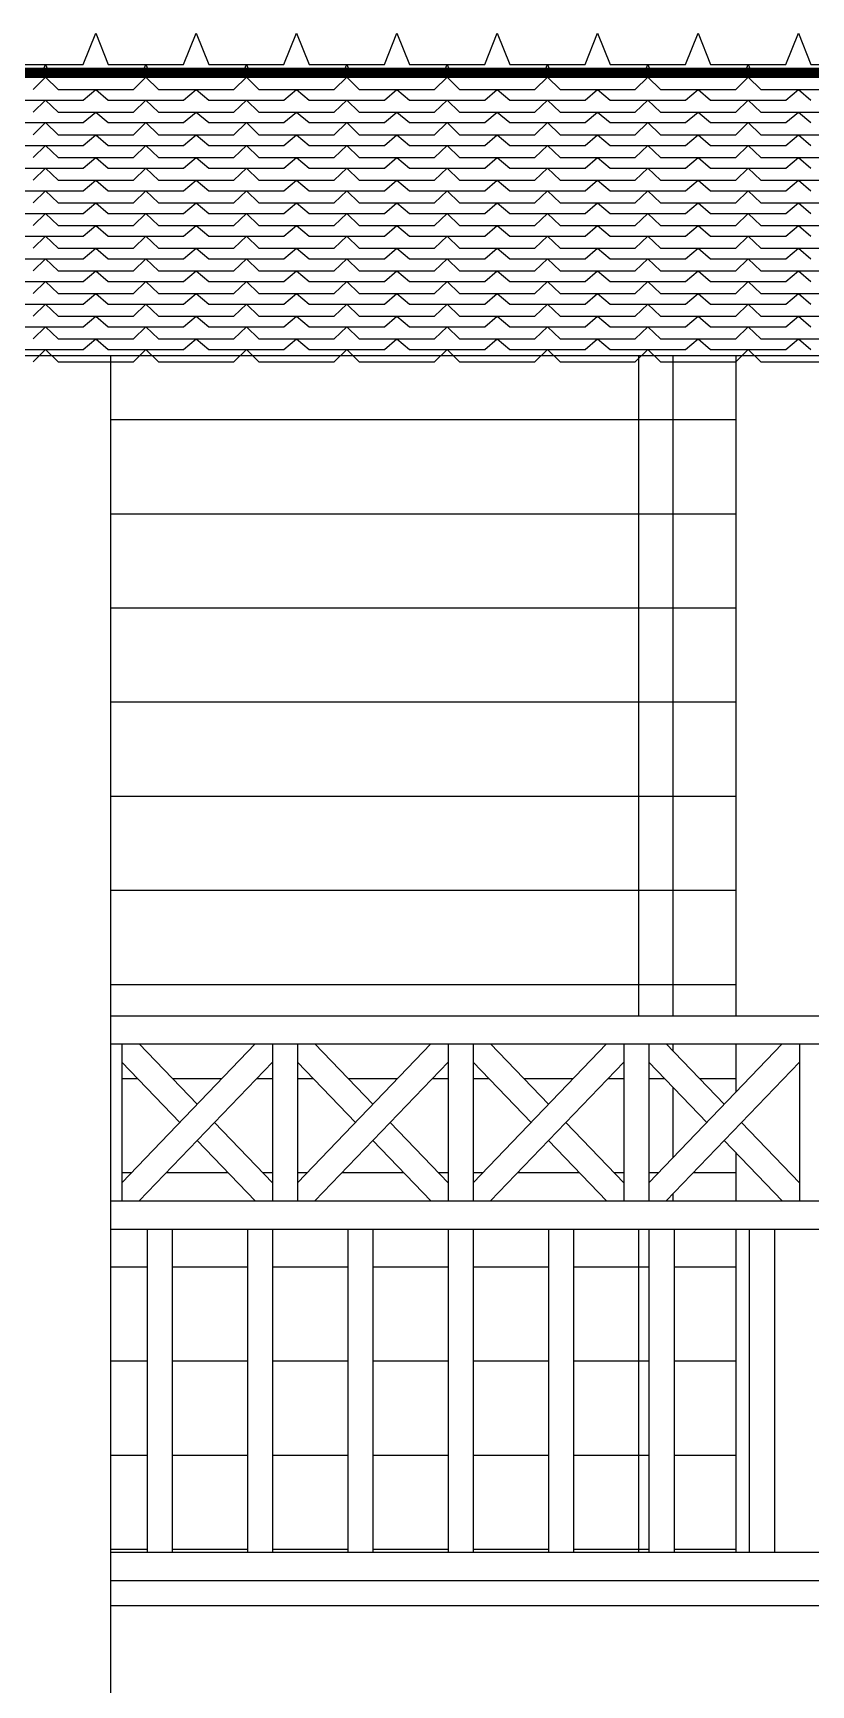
# Model space of a CAD drawing. Header units: inches. Extents: x 86794 to 87086, y 41803 to 41823.
# Drawn here: x 87034.931 to 87036.171, y 41816.897 to 41819.53 of the extents above; entities that cross this region are included whole.
import ezdxf

# ---------------------------------------------------------------- set-up
doc = ezdxf.new("R2010")
doc.units = ezdxf.units.IN
doc.header["$MEASUREMENT"] = 0

msp = doc.modelspace()

# ---------------------------------------------------------------- linework, layer by layer
at = {"color": 250}
for p, q in [((87035.0109, 41819.4795), (87035.0309, 41819.5295)), ((87035.0309, 41819.5295), (87035.0509, 41819.4795)), ((87035.1709, 41819.4795), (87035.1909, 41819.5295)), ((87035.1909, 41819.5295), (87035.2109, 41819.4795)), ((87035.3309, 41819.4795), (87035.3509, 41819.5295)), ((87035.3509, 41819.5295), (87035.3709, 41819.4795)), ((87035.4909, 41819.4795), (87035.5109, 41819.5295)), ((87035.5109, 41819.5295), (87035.5309, 41819.4795)), ((87035.6509, 41819.4795), (87035.6709, 41819.5295)), ((87035.6709, 41819.5295), (87035.6909, 41819.4795)), ((87035.8109, 41819.4795), (87035.8309, 41819.5295)), ((87035.8309, 41819.5295), (87035.8509, 41819.4795)), ((87035.9709, 41819.4795), (87035.9909, 41819.5295)), ((87035.9909, 41819.5295), (87036.0109, 41819.4795)), ((87036.1309, 41819.4795), (87036.1509, 41819.5295)), ((87036.1509, 41819.5295), (87036.1709, 41819.4795)), ((87034.8909, 41819.4795), (87035.0109, 41819.4795)), ((87034.9427, 41819.459), (87034.9509, 41819.4795)), ((87034.9509, 41819.4795), (87034.9591, 41819.459)), ((87035.0509, 41819.4795), (87035.1709, 41819.4795)), ((87035.1027, 41819.459), (87035.1109, 41819.4795)), ((87035.1109, 41819.4795), (87035.1191, 41819.459)), ((87035.2109, 41819.4795), (87035.3309, 41819.4795)), ((87035.2627, 41819.459), (87035.2709, 41819.4795)), ((87035.2709, 41819.4795), (87035.2791, 41819.459)), ((87035.3709, 41819.4795), (87035.4909, 41819.4795)), ((87035.4227, 41819.459), (87035.4309, 41819.4795)), ((87035.4309, 41819.4795), (87035.4391, 41819.459)), ((87035.5309, 41819.4795), (87035.6509, 41819.4795)), ((87035.5827, 41819.459), (87035.5909, 41819.4795)), ((87035.5909, 41819.4795), (87035.5991, 41819.459)), ((87035.6909, 41819.4795), (87035.8109, 41819.4795)), ((87035.7427, 41819.459), (87035.7509, 41819.4795)), ((87035.7509, 41819.4795), (87035.7591, 41819.459)), ((87035.8509, 41819.4795), (87035.9709, 41819.4795)), ((87035.9027, 41819.459), (87035.9109, 41819.4795)), ((87035.9109, 41819.4795), (87035.9191, 41819.459)), ((87036.0109, 41819.4795), (87036.1309, 41819.4795)), ((87036.0627, 41819.459), (87036.0709, 41819.4795)), ((87036.0709, 41819.4795), (87036.0791, 41819.459)), ((87036.1709, 41819.4795), (87036.2909, 41819.4795)), ((87034.9309, 41819.4396), (87034.9509, 41819.459)), ((87034.9509, 41819.459), (87034.9709, 41819.4396)), ((87035.0909, 41819.4396), (87035.1109, 41819.459)), ((87035.1109, 41819.459), (87035.1309, 41819.4396)), ((87035.2509, 41819.4396), (87035.2709, 41819.459)), ((87035.2709, 41819.459), (87035.2909, 41819.4396)), ((87035.4109, 41819.4396), (87035.4309, 41819.459)), ((87035.4309, 41819.459), (87035.4509, 41819.4396)), ((87035.5709, 41819.4396), (87035.5909, 41819.459)), ((87035.5909, 41819.459), (87035.6109, 41819.4396)), ((87035.7309, 41819.4396), (87035.7509, 41819.459)), ((87035.7509, 41819.459), (87035.7709, 41819.4396)), ((87035.8909, 41819.4396), (87035.9109, 41819.459)), ((87035.9109, 41819.459), (87035.9309, 41819.4396)), ((87036.0509, 41819.4396), (87036.0709, 41819.459)), ((87036.0709, 41819.459), (87036.0909, 41819.4396)), ((87034.9709, 41819.4396), (87035.0909, 41819.4396)), ((87035.0109, 41819.4228), (87035.0309, 41819.4396)), ((87035.0309, 41819.4396), (87035.0509, 41819.4228)), ((87035.1309, 41819.4396), (87035.2509, 41819.4396)), ((87035.1709, 41819.4228), (87035.1909, 41819.4396)), ((87035.1909, 41819.4396), (87035.2109, 41819.4228)), ((87035.2909, 41819.4396), (87035.4109, 41819.4396)), ((87035.3309, 41819.4228), (87035.3509, 41819.4396)), ((87035.3509, 41819.4396), (87035.3709, 41819.4228)), ((87035.4509, 41819.4396), (87035.5709, 41819.4396)), ((87035.4909, 41819.4228), (87035.5109, 41819.4396)), ((87035.5109, 41819.4396), (87035.5309, 41819.4228)), ((87035.6109, 41819.4396), (87035.7309, 41819.4396)), ((87035.6509, 41819.4228), (87035.6709, 41819.4396)), ((87035.6709, 41819.4396), (87035.6909, 41819.4228)), ((87035.7709, 41819.4396), (87035.8909, 41819.4396)), ((87035.8109, 41819.4228), (87035.8309, 41819.4396)), ((87035.8309, 41819.4396), (87035.8509, 41819.4228)), ((87035.9309, 41819.4396), (87036.0509, 41819.4396)), ((87035.9709, 41819.4228), (87035.9909, 41819.4396)), ((87035.9909, 41819.4396), (87036.0109, 41819.4228)), ((87036.0909, 41819.4396), (87036.2109, 41819.4396)), ((87036.1309, 41819.4228), (87036.1509, 41819.4396)), ((87036.1509, 41819.4396), (87036.1709, 41819.4228)), ((87034.8909, 41819.4228), (87035.0109, 41819.4228)), ((87034.9309, 41819.4035), (87034.9509, 41819.4228)), ((87034.9509, 41819.4228), (87034.9709, 41819.4035)), ((87034.9709, 41819.4035), (87035.0909, 41819.4035)), ((87035.0109, 41819.3867), (87035.0309, 41819.4035)), ((87035.0309, 41819.4035), (87035.0509, 41819.3867)), ((87035.0509, 41819.4228), (87035.1709, 41819.4228)), ((87035.0909, 41819.4035), (87035.1109, 41819.4228)), ((87035.1109, 41819.4228), (87035.1309, 41819.4035)), ((87035.1309, 41819.4035), (87035.2509, 41819.4035)), ((87035.1709, 41819.3867), (87035.1909, 41819.4035)), ((87035.1909, 41819.4035), (87035.2109, 41819.3867)), ((87035.2109, 41819.4228), (87035.3309, 41819.4228)), ((87035.2509, 41819.4035), (87035.2709, 41819.4228)), ((87035.2709, 41819.4228), (87035.2909, 41819.4035)), ((87035.2909, 41819.4035), (87035.4109, 41819.4035)), ((87035.3309, 41819.3867), (87035.3509, 41819.4035)), ((87035.3509, 41819.4035), (87035.3709, 41819.3867)), ((87035.3709, 41819.4228), (87035.4909, 41819.4228)), ((87035.4109, 41819.4035), (87035.4309, 41819.4228)), ((87035.4309, 41819.4228), (87035.4509, 41819.4035)), ((87035.4509, 41819.4035), (87035.5709, 41819.4035)), ((87035.4909, 41819.3867), (87035.5109, 41819.4035)), ((87035.5109, 41819.4035), (87035.5309, 41819.3867)), ((87035.5309, 41819.4228), (87035.6509, 41819.4228)), ((87035.5709, 41819.4035), (87035.5909, 41819.4228)), ((87035.5909, 41819.4228), (87035.6109, 41819.4035)), ((87035.6109, 41819.4035), (87035.7309, 41819.4035)), ((87035.6509, 41819.3867), (87035.6709, 41819.4035)), ((87035.6709, 41819.4035), (87035.6909, 41819.3867)), ((87035.6909, 41819.4228), (87035.8109, 41819.4228)), ((87035.7309, 41819.4035), (87035.7509, 41819.4228)), ((87035.7509, 41819.4228), (87035.7709, 41819.4035)), ((87035.7709, 41819.4035), (87035.8909, 41819.4035)), ((87035.8109, 41819.3867), (87035.8309, 41819.4035)), ((87035.8309, 41819.4035), (87035.8509, 41819.3867)), ((87035.8509, 41819.4228), (87035.9709, 41819.4228)), ((87035.8909, 41819.4035), (87035.9109, 41819.4228)), ((87035.9109, 41819.4228), (87035.9309, 41819.4035)), ((87035.9309, 41819.4035), (87036.0509, 41819.4035)), ((87035.9709, 41819.3867), (87035.9909, 41819.4035)), ((87035.9909, 41819.4035), (87036.0109, 41819.3867)), ((87036.0109, 41819.4228), (87036.1309, 41819.4228)), ((87036.0509, 41819.4035), (87036.0709, 41819.4228)), ((87036.0709, 41819.4228), (87036.0909, 41819.4035)), ((87036.0909, 41819.4035), (87036.2109, 41819.4035)), ((87036.1309, 41819.3867), (87036.1509, 41819.4035)), ((87036.1509, 41819.4035), (87036.1709, 41819.3867)), ((87034.8909, 41819.3867), (87035.0109, 41819.3867)), ((87034.9309, 41819.3673), (87034.9509, 41819.3867)), ((87034.9509, 41819.3867), (87034.9709, 41819.3673)), ((87035.0509, 41819.3867), (87035.1709, 41819.3867)), ((87035.0909, 41819.3673), (87035.1109, 41819.3867)), ((87035.1109, 41819.3867), (87035.1309, 41819.3673)), ((87035.2109, 41819.3867), (87035.3309, 41819.3867)), ((87035.2509, 41819.3673), (87035.2709, 41819.3867)), ((87035.2709, 41819.3867), (87035.2909, 41819.3673)), ((87035.3709, 41819.3867), (87035.4909, 41819.3867)), ((87035.4109, 41819.3673), (87035.4309, 41819.3867)), ((87035.4309, 41819.3867), (87035.4509, 41819.3673)), ((87035.5309, 41819.3867), (87035.6509, 41819.3867)), ((87035.5709, 41819.3673), (87035.5909, 41819.3867)), ((87035.5909, 41819.3867), (87035.6109, 41819.3673)), ((87035.6909, 41819.3867), (87035.8109, 41819.3867)), ((87035.7309, 41819.3673), (87035.7509, 41819.3867)), ((87035.7509, 41819.3867), (87035.7709, 41819.3673)), ((87035.8509, 41819.3867), (87035.9709, 41819.3867)), ((87035.8909, 41819.3673), (87035.9109, 41819.3867)), ((87035.9109, 41819.3867), (87035.9309, 41819.3673)), ((87036.0109, 41819.3867), (87036.1309, 41819.3867)), ((87036.0509, 41819.3673), (87036.0709, 41819.3867)), ((87036.0709, 41819.3867), (87036.0909, 41819.3673)), ((87034.8909, 41819.3505), (87035.0109, 41819.3505)), ((87034.9309, 41819.3312), (87034.9509, 41819.3505)), ((87034.9509, 41819.3505), (87034.9709, 41819.3312)), ((87034.9709, 41819.3673), (87035.0909, 41819.3673)), ((87035.0109, 41819.3505), (87035.0309, 41819.3673)), ((87035.0309, 41819.3673), (87035.0509, 41819.3505)), ((87035.0509, 41819.3505), (87035.1709, 41819.3505)), ((87035.0909, 41819.3312), (87035.1109, 41819.3505)), ((87035.1109, 41819.3505), (87035.1309, 41819.3312)), ((87035.1309, 41819.3673), (87035.2509, 41819.3673)), ((87035.1709, 41819.3505), (87035.1909, 41819.3673)), ((87035.1909, 41819.3673), (87035.2109, 41819.3505)), ((87035.2109, 41819.3505), (87035.3309, 41819.3505)), ((87035.2509, 41819.3312), (87035.2709, 41819.3505)), ((87035.2709, 41819.3505), (87035.2909, 41819.3312)), ((87035.2909, 41819.3673), (87035.4109, 41819.3673)), ((87035.3309, 41819.3505), (87035.3509, 41819.3673)), ((87035.3509, 41819.3673), (87035.3709, 41819.3505)), ((87035.3709, 41819.3505), (87035.4909, 41819.3505)), ((87035.4109, 41819.3312), (87035.4309, 41819.3505)), ((87035.4309, 41819.3505), (87035.4509, 41819.3312)), ((87035.4509, 41819.3673), (87035.5709, 41819.3673)), ((87035.4909, 41819.3505), (87035.5109, 41819.3673)), ((87035.5109, 41819.3673), (87035.5309, 41819.3505)), ((87035.5309, 41819.3505), (87035.6509, 41819.3505)), ((87035.5709, 41819.3312), (87035.5909, 41819.3505)), ((87035.5909, 41819.3505), (87035.6109, 41819.3312)), ((87035.6109, 41819.3673), (87035.7309, 41819.3673)), ((87035.6509, 41819.3505), (87035.6709, 41819.3673)), ((87035.6709, 41819.3673), (87035.6909, 41819.3505)), ((87035.6909, 41819.3505), (87035.8109, 41819.3505)), ((87035.7309, 41819.3312), (87035.7509, 41819.3505)), ((87035.7509, 41819.3505), (87035.7709, 41819.3312)), ((87035.7709, 41819.3673), (87035.8909, 41819.3673)), ((87035.8109, 41819.3505), (87035.8309, 41819.3673)), ((87035.8309, 41819.3673), (87035.8509, 41819.3505)), ((87035.8509, 41819.3505), (87035.9709, 41819.3505)), ((87035.8909, 41819.3312), (87035.9109, 41819.3505)), ((87035.9109, 41819.3505), (87035.9309, 41819.3312)), ((87035.9309, 41819.3673), (87036.0509, 41819.3673)), ((87035.9709, 41819.3505), (87035.9909, 41819.3673)), ((87035.9909, 41819.3673), (87036.0109, 41819.3505)), ((87036.0109, 41819.3505), (87036.1309, 41819.3505)), ((87036.0509, 41819.3312), (87036.0709, 41819.3505)), ((87036.0709, 41819.3505), (87036.0909, 41819.3312)), ((87036.0909, 41819.3673), (87036.2109, 41819.3673)), ((87036.1309, 41819.3505), (87036.1509, 41819.3673)), ((87036.1509, 41819.3673), (87036.1709, 41819.3505)), ((87034.9709, 41819.3312), (87035.0909, 41819.3312)), ((87035.0109, 41819.3144), (87035.0309, 41819.3312)), ((87035.0309, 41819.3312), (87035.0509, 41819.3144)), ((87035.1309, 41819.3312), (87035.2509, 41819.3312)), ((87035.1709, 41819.3144), (87035.1909, 41819.3312)), ((87035.1909, 41819.3312), (87035.2109, 41819.3144)), ((87035.2909, 41819.3312), (87035.4109, 41819.3312)), ((87035.3309, 41819.3144), (87035.3509, 41819.3312)), ((87035.3509, 41819.3312), (87035.3709, 41819.3144)), ((87035.4509, 41819.3312), (87035.5709, 41819.3312)), ((87035.4909, 41819.3144), (87035.5109, 41819.3312)), ((87035.5109, 41819.3312), (87035.5309, 41819.3144)), ((87035.6109, 41819.3312), (87035.7309, 41819.3312)), ((87035.6509, 41819.3144), (87035.6709, 41819.3312)), ((87035.6709, 41819.3312), (87035.6909, 41819.3144)), ((87035.7709, 41819.3312), (87035.8909, 41819.3312)), ((87035.8109, 41819.3144), (87035.8309, 41819.3312)), ((87035.8309, 41819.3312), (87035.8509, 41819.3144)), ((87035.9309, 41819.3312), (87036.0509, 41819.3312)), ((87035.9709, 41819.3144), (87035.9909, 41819.3312)), ((87035.9909, 41819.3312), (87036.0109, 41819.3144)), ((87036.0909, 41819.3312), (87036.2109, 41819.3312)), ((87036.1309, 41819.3144), (87036.1509, 41819.3312)), ((87036.1509, 41819.3312), (87036.1709, 41819.3144)), ((87034.8909, 41819.3144), (87035.0109, 41819.3144)), ((87034.9309, 41819.295), (87034.9509, 41819.3144)), ((87034.9509, 41819.3144), (87034.9709, 41819.295)), ((87034.9709, 41819.295), (87035.0909, 41819.295)), ((87035.0109, 41819.2782), (87035.0309, 41819.295)), ((87035.0309, 41819.295), (87035.0509, 41819.2782)), ((87035.0509, 41819.3144), (87035.1709, 41819.3144)), ((87035.0909, 41819.295), (87035.1109, 41819.3144)), ((87035.1109, 41819.3144), (87035.1309, 41819.295)), ((87035.1309, 41819.295), (87035.2509, 41819.295)), ((87035.1709, 41819.2782), (87035.1909, 41819.295)), ((87035.1909, 41819.295), (87035.2109, 41819.2782)), ((87035.2109, 41819.3144), (87035.3309, 41819.3144)), ((87035.2509, 41819.295), (87035.2709, 41819.3144)), ((87035.2709, 41819.3144), (87035.2909, 41819.295)), ((87035.2909, 41819.295), (87035.4109, 41819.295)), ((87035.3309, 41819.2782), (87035.3509, 41819.295)), ((87035.3509, 41819.295), (87035.3709, 41819.2782)), ((87035.3709, 41819.3144), (87035.4909, 41819.3144)), ((87035.4109, 41819.295), (87035.4309, 41819.3144)), ((87035.4309, 41819.3144), (87035.4509, 41819.295)), ((87035.4509, 41819.295), (87035.5709, 41819.295)), ((87035.4909, 41819.2782), (87035.5109, 41819.295)), ((87035.5109, 41819.295), (87035.5309, 41819.2782)), ((87035.5309, 41819.3144), (87035.6509, 41819.3144)), ((87035.5709, 41819.295), (87035.5909, 41819.3144)), ((87035.5909, 41819.3144), (87035.6109, 41819.295)), ((87035.6109, 41819.295), (87035.7309, 41819.295)), ((87035.6509, 41819.2782), (87035.6709, 41819.295)), ((87035.6709, 41819.295), (87035.6909, 41819.2782)), ((87035.6909, 41819.3144), (87035.8109, 41819.3144)), ((87035.7309, 41819.295), (87035.7509, 41819.3144)), ((87035.7509, 41819.3144), (87035.7709, 41819.295)), ((87035.7709, 41819.295), (87035.8909, 41819.295)), ((87035.8109, 41819.2782), (87035.8309, 41819.295)), ((87035.8309, 41819.295), (87035.8509, 41819.2782)), ((87035.8509, 41819.3144), (87035.9709, 41819.3144)), ((87035.8909, 41819.295), (87035.9109, 41819.3144)), ((87035.9109, 41819.3144), (87035.9309, 41819.295)), ((87035.9309, 41819.295), (87036.0509, 41819.295)), ((87035.9709, 41819.2782), (87035.9909, 41819.295)), ((87035.9909, 41819.295), (87036.0109, 41819.2782)), ((87036.0109, 41819.3144), (87036.1309, 41819.3144)), ((87036.0509, 41819.295), (87036.0709, 41819.3144)), ((87036.0709, 41819.3144), (87036.0909, 41819.295)), ((87036.0909, 41819.295), (87036.2109, 41819.295)), ((87036.1309, 41819.2782), (87036.1509, 41819.295)), ((87036.1509, 41819.295), (87036.1709, 41819.2782)), ((87034.8909, 41819.2782), (87035.0109, 41819.2782)), ((87034.9309, 41819.2589), (87034.9509, 41819.2782)), ((87034.9509, 41819.2782), (87034.9709, 41819.2589)), ((87035.0509, 41819.2782), (87035.1709, 41819.2782)), ((87035.0909, 41819.2589), (87035.1109, 41819.2782)), ((87035.1109, 41819.2782), (87035.1309, 41819.2589)), ((87035.2109, 41819.2782), (87035.3309, 41819.2782)), ((87035.2509, 41819.2589), (87035.2709, 41819.2782)), ((87035.2709, 41819.2782), (87035.2909, 41819.2589)), ((87035.3709, 41819.2782), (87035.4909, 41819.2782)), ((87035.4109, 41819.2589), (87035.4309, 41819.2782)), ((87035.4309, 41819.2782), (87035.4509, 41819.2589)), ((87035.5309, 41819.2782), (87035.6509, 41819.2782)), ((87035.5709, 41819.2589), (87035.5909, 41819.2782)), ((87035.5909, 41819.2782), (87035.6109, 41819.2589)), ((87035.6909, 41819.2782), (87035.8109, 41819.2782)), ((87035.7309, 41819.2589), (87035.7509, 41819.2782)), ((87035.7509, 41819.2782), (87035.7709, 41819.2589)), ((87035.8509, 41819.2782), (87035.9709, 41819.2782)), ((87035.8909, 41819.2589), (87035.9109, 41819.2782)), ((87035.9109, 41819.2782), (87035.9309, 41819.2589)), ((87036.0109, 41819.2782), (87036.1309, 41819.2782)), ((87036.0509, 41819.2589), (87036.0709, 41819.2782)), ((87036.0709, 41819.2782), (87036.0909, 41819.2589)), ((87034.8909, 41819.2421), (87035.0109, 41819.2421)), ((87034.9309, 41819.2227), (87034.9509, 41819.2421)), ((87034.9509, 41819.2421), (87034.9709, 41819.2227)), ((87034.9709, 41819.2589), (87035.0909, 41819.2589)), ((87035.0109, 41819.2421), (87035.0309, 41819.2589)), ((87035.0309, 41819.2589), (87035.0509, 41819.2421)), ((87035.0509, 41819.2421), (87035.1709, 41819.2421)), ((87035.0909, 41819.2227), (87035.1109, 41819.2421)), ((87035.1109, 41819.2421), (87035.1309, 41819.2227)), ((87035.1309, 41819.2589), (87035.2509, 41819.2589)), ((87035.1709, 41819.2421), (87035.1909, 41819.2589)), ((87035.1909, 41819.2589), (87035.2109, 41819.2421)), ((87035.2109, 41819.2421), (87035.3309, 41819.2421)), ((87035.2509, 41819.2227), (87035.2709, 41819.2421)), ((87035.2709, 41819.2421), (87035.2909, 41819.2227)), ((87035.2909, 41819.2589), (87035.4109, 41819.2589)), ((87035.3309, 41819.2421), (87035.3509, 41819.2589)), ((87035.3509, 41819.2589), (87035.3709, 41819.2421)), ((87035.3709, 41819.2421), (87035.4909, 41819.2421)), ((87035.4109, 41819.2227), (87035.4309, 41819.2421)), ((87035.4309, 41819.2421), (87035.4509, 41819.2227)), ((87035.4509, 41819.2589), (87035.5709, 41819.2589)), ((87035.4909, 41819.2421), (87035.5109, 41819.2589)), ((87035.5109, 41819.2589), (87035.5309, 41819.2421)), ((87035.5309, 41819.2421), (87035.6509, 41819.2421)), ((87035.5709, 41819.2227), (87035.5909, 41819.2421)), ((87035.5909, 41819.2421), (87035.6109, 41819.2227)), ((87035.6109, 41819.2589), (87035.7309, 41819.2589)), ((87035.6509, 41819.2421), (87035.6709, 41819.2589)), ((87035.6709, 41819.2589), (87035.6909, 41819.2421)), ((87035.6909, 41819.2421), (87035.8109, 41819.2421)), ((87035.7309, 41819.2227), (87035.7509, 41819.2421)), ((87035.7509, 41819.2421), (87035.7709, 41819.2227)), ((87035.7709, 41819.2589), (87035.8909, 41819.2589)), ((87035.8109, 41819.2421), (87035.8309, 41819.2589)), ((87035.8309, 41819.2589), (87035.8509, 41819.2421)), ((87035.8509, 41819.2421), (87035.9709, 41819.2421)), ((87035.8909, 41819.2227), (87035.9109, 41819.2421)), ((87035.9109, 41819.2421), (87035.9309, 41819.2227)), ((87035.9309, 41819.2589), (87036.0509, 41819.2589)), ((87035.9709, 41819.2421), (87035.9909, 41819.2589)), ((87035.9909, 41819.2589), (87036.0109, 41819.2421)), ((87036.0109, 41819.2421), (87036.1309, 41819.2421)), ((87036.0509, 41819.2227), (87036.0709, 41819.2421)), ((87036.0709, 41819.2421), (87036.0909, 41819.2227)), ((87036.0909, 41819.2589), (87036.2109, 41819.2589)), ((87036.1309, 41819.2421), (87036.1509, 41819.2589)), ((87036.1509, 41819.2589), (87036.1709, 41819.2421)), ((87034.9709, 41819.2227), (87035.0909, 41819.2227)), ((87035.0109, 41819.2059), (87035.0309, 41819.2227)), ((87035.0309, 41819.2227), (87035.0509, 41819.2059)), ((87035.1309, 41819.2227), (87035.2509, 41819.2227)), ((87035.1709, 41819.2059), (87035.1909, 41819.2227)), ((87035.1909, 41819.2227), (87035.2109, 41819.2059)), ((87035.2909, 41819.2227), (87035.4109, 41819.2227)), ((87035.3309, 41819.2059), (87035.3509, 41819.2227)), ((87035.3509, 41819.2227), (87035.3709, 41819.2059)), ((87035.4509, 41819.2227), (87035.5709, 41819.2227)), ((87035.4909, 41819.2059), (87035.5109, 41819.2227)), ((87035.5109, 41819.2227), (87035.5309, 41819.2059)), ((87035.6109, 41819.2227), (87035.7309, 41819.2227)), ((87035.6509, 41819.2059), (87035.6709, 41819.2227)), ((87035.6709, 41819.2227), (87035.6909, 41819.2059)), ((87035.7709, 41819.2227), (87035.8909, 41819.2227)), ((87035.8109, 41819.2059), (87035.8309, 41819.2227)), ((87035.8309, 41819.2227), (87035.8509, 41819.2059)), ((87035.9309, 41819.2227), (87036.0509, 41819.2227)), ((87035.9709, 41819.2059), (87035.9909, 41819.2227)), ((87035.9909, 41819.2227), (87036.0109, 41819.2059)), ((87036.0909, 41819.2227), (87036.2109, 41819.2227)), ((87036.1309, 41819.2059), (87036.1509, 41819.2227)), ((87036.1509, 41819.2227), (87036.1709, 41819.2059)), ((87034.8909, 41819.2059), (87035.0109, 41819.2059)), ((87034.9309, 41819.1866), (87034.9509, 41819.2059)), ((87034.9509, 41819.2059), (87034.9709, 41819.1866)), ((87035.0509, 41819.2059), (87035.1709, 41819.2059)), ((87035.0909, 41819.1866), (87035.1109, 41819.2059)), ((87035.1109, 41819.2059), (87035.1309, 41819.1866)), ((87035.2109, 41819.2059), (87035.3309, 41819.2059)), ((87035.2509, 41819.1866), (87035.2709, 41819.2059)), ((87035.2709, 41819.2059), (87035.2909, 41819.1866)), ((87035.3709, 41819.2059), (87035.4909, 41819.2059)), ((87035.4109, 41819.1866), (87035.4309, 41819.2059)), ((87035.4309, 41819.2059), (87035.4509, 41819.1866)), ((87035.5309, 41819.2059), (87035.6509, 41819.2059)), ((87035.5709, 41819.1866), (87035.5909, 41819.2059)), ((87035.5909, 41819.2059), (87035.6109, 41819.1866)), ((87035.6909, 41819.2059), (87035.8109, 41819.2059)), ((87035.7309, 41819.1866), (87035.7509, 41819.2059)), ((87035.7509, 41819.2059), (87035.7709, 41819.1866)), ((87035.8509, 41819.2059), (87035.9709, 41819.2059)), ((87035.8909, 41819.1866), (87035.9109, 41819.2059)), ((87035.9109, 41819.2059), (87035.9309, 41819.1866)), ((87036.0109, 41819.2059), (87036.1309, 41819.2059)), ((87036.0509, 41819.1866), (87036.0709, 41819.2059)), ((87036.0709, 41819.2059), (87036.0909, 41819.1866)), ((87034.8909, 41819.1698), (87035.0109, 41819.1698)), ((87034.9309, 41819.1504), (87034.9509, 41819.1698)), ((87034.9509, 41819.1698), (87034.9709, 41819.1504)), ((87034.9709, 41819.1866), (87035.0909, 41819.1866)), ((87035.0109, 41819.1698), (87035.0309, 41819.1866)), ((87035.0309, 41819.1866), (87035.0509, 41819.1698)), ((87035.0509, 41819.1698), (87035.1709, 41819.1698)), ((87035.0909, 41819.1504), (87035.1109, 41819.1698)), ((87035.1109, 41819.1698), (87035.1309, 41819.1504)), ((87035.1309, 41819.1866), (87035.2509, 41819.1866)), ((87035.1709, 41819.1698), (87035.1909, 41819.1866)), ((87035.1909, 41819.1866), (87035.2109, 41819.1698)), ((87035.2109, 41819.1698), (87035.3309, 41819.1698)), ((87035.2509, 41819.1504), (87035.2709, 41819.1698)), ((87035.2709, 41819.1698), (87035.2909, 41819.1504)), ((87035.2909, 41819.1866), (87035.4109, 41819.1866)), ((87035.3309, 41819.1698), (87035.3509, 41819.1866)), ((87035.3509, 41819.1866), (87035.3709, 41819.1698)), ((87035.3709, 41819.1698), (87035.4909, 41819.1698)), ((87035.4109, 41819.1504), (87035.4309, 41819.1698)), ((87035.4309, 41819.1698), (87035.4509, 41819.1504)), ((87035.4509, 41819.1866), (87035.5709, 41819.1866)), ((87035.4909, 41819.1698), (87035.5109, 41819.1866)), ((87035.5109, 41819.1866), (87035.5309, 41819.1698)), ((87035.5309, 41819.1698), (87035.6509, 41819.1698)), ((87035.5709, 41819.1504), (87035.5909, 41819.1698)), ((87035.5909, 41819.1698), (87035.6109, 41819.1504)), ((87035.6109, 41819.1866), (87035.7309, 41819.1866)), ((87035.6509, 41819.1698), (87035.6709, 41819.1866)), ((87035.6709, 41819.1866), (87035.6909, 41819.1698)), ((87035.6909, 41819.1698), (87035.8109, 41819.1698)), ((87035.7309, 41819.1504), (87035.7509, 41819.1698)), ((87035.7509, 41819.1698), (87035.7709, 41819.1504)), ((87035.7709, 41819.1866), (87035.8909, 41819.1866)), ((87035.8109, 41819.1698), (87035.8309, 41819.1866)), ((87035.8309, 41819.1866), (87035.8509, 41819.1698)), ((87035.8509, 41819.1698), (87035.9709, 41819.1698)), ((87035.8909, 41819.1504), (87035.9109, 41819.1698)), ((87035.9109, 41819.1698), (87035.9309, 41819.1504)), ((87035.9309, 41819.1866), (87036.0509, 41819.1866)), ((87035.9709, 41819.1698), (87035.9909, 41819.1866)), ((87035.9909, 41819.1866), (87036.0109, 41819.1698)), ((87036.0109, 41819.1698), (87036.1309, 41819.1698)), ((87036.0509, 41819.1504), (87036.0709, 41819.1698)), ((87036.0709, 41819.1698), (87036.0909, 41819.1504)), ((87036.0909, 41819.1866), (87036.2109, 41819.1866)), ((87036.1309, 41819.1698), (87036.1509, 41819.1866)), ((87036.1509, 41819.1866), (87036.1709, 41819.1698)), ((87034.9709, 41819.1504), (87035.0909, 41819.1504)), ((87035.0109, 41819.1336), (87035.0309, 41819.1504)), ((87035.0309, 41819.1504), (87035.0509, 41819.1336)), ((87035.1309, 41819.1504), (87035.2509, 41819.1504)), ((87035.1709, 41819.1336), (87035.1909, 41819.1504)), ((87035.1909, 41819.1504), (87035.2109, 41819.1336)), ((87035.2909, 41819.1504), (87035.4109, 41819.1504)), ((87035.3309, 41819.1336), (87035.3509, 41819.1504)), ((87035.3509, 41819.1504), (87035.3709, 41819.1336)), ((87035.4509, 41819.1504), (87035.5709, 41819.1504)), ((87035.4909, 41819.1336), (87035.5109, 41819.1504)), ((87035.5109, 41819.1504), (87035.5309, 41819.1336)), ((87035.6109, 41819.1504), (87035.7309, 41819.1504)), ((87035.6509, 41819.1336), (87035.6709, 41819.1504)), ((87035.6709, 41819.1504), (87035.6909, 41819.1336)), ((87035.7709, 41819.1504), (87035.8909, 41819.1504)), ((87035.8109, 41819.1336), (87035.8309, 41819.1504)), ((87035.8309, 41819.1504), (87035.8509, 41819.1336)), ((87035.9309, 41819.1504), (87036.0509, 41819.1504)), ((87035.9709, 41819.1336), (87035.9909, 41819.1504)), ((87035.9909, 41819.1504), (87036.0109, 41819.1336)), ((87036.0909, 41819.1504), (87036.2109, 41819.1504)), ((87036.1309, 41819.1336), (87036.1509, 41819.1504)), ((87036.1509, 41819.1504), (87036.1709, 41819.1336)), ((87034.8909, 41819.1336), (87035.0109, 41819.1336)), ((87034.9309, 41819.1143), (87034.9509, 41819.1336)), ((87034.9509, 41819.1336), (87034.9709, 41819.1143)), ((87034.9709, 41819.1143), (87035.0909, 41819.1143)), ((87035.0109, 41819.0975), (87035.0309, 41819.1143)), ((87035.0309, 41819.1143), (87035.0509, 41819.0975)), ((87035.0509, 41819.1336), (87035.1709, 41819.1336)), ((87035.0909, 41819.1143), (87035.1109, 41819.1336)), ((87035.1109, 41819.1336), (87035.1309, 41819.1143)), ((87035.1309, 41819.1143), (87035.2509, 41819.1143)), ((87035.1709, 41819.0975), (87035.1909, 41819.1143)), ((87035.1909, 41819.1143), (87035.2109, 41819.0975)), ((87035.2109, 41819.1336), (87035.3309, 41819.1336)), ((87035.2509, 41819.1143), (87035.2709, 41819.1336)), ((87035.2709, 41819.1336), (87035.2909, 41819.1143)), ((87035.2909, 41819.1143), (87035.4109, 41819.1143)), ((87035.3309, 41819.0975), (87035.3509, 41819.1143)), ((87035.3509, 41819.1143), (87035.3709, 41819.0975)), ((87035.3709, 41819.1336), (87035.4909, 41819.1336)), ((87035.4109, 41819.1143), (87035.4309, 41819.1336)), ((87035.4309, 41819.1336), (87035.4509, 41819.1143)), ((87035.4509, 41819.1143), (87035.5709, 41819.1143)), ((87035.4909, 41819.0975), (87035.5109, 41819.1143)), ((87035.5109, 41819.1143), (87035.5309, 41819.0975)), ((87035.5309, 41819.1336), (87035.6509, 41819.1336)), ((87035.5709, 41819.1143), (87035.5909, 41819.1336)), ((87035.5909, 41819.1336), (87035.6109, 41819.1143)), ((87035.6109, 41819.1143), (87035.7309, 41819.1143)), ((87035.6509, 41819.0975), (87035.6709, 41819.1143)), ((87035.6709, 41819.1143), (87035.6909, 41819.0975)), ((87035.6909, 41819.1336), (87035.8109, 41819.1336)), ((87035.7309, 41819.1143), (87035.7509, 41819.1336)), ((87035.7509, 41819.1336), (87035.7709, 41819.1143)), ((87035.7709, 41819.1143), (87035.8909, 41819.1143)), ((87035.8109, 41819.0975), (87035.8309, 41819.1143)), ((87035.8309, 41819.1143), (87035.8509, 41819.0975)), ((87035.8509, 41819.1336), (87035.9709, 41819.1336)), ((87035.8909, 41819.1143), (87035.9109, 41819.1336)), ((87035.9109, 41819.1336), (87035.9309, 41819.1143)), ((87035.9309, 41819.1143), (87036.0509, 41819.1143)), ((87035.9709, 41819.0975), (87035.9909, 41819.1143)), ((87035.9909, 41819.1143), (87036.0109, 41819.0975)), ((87036.0109, 41819.1336), (87036.1309, 41819.1336)), ((87036.0509, 41819.1143), (87036.0709, 41819.1336)), ((87036.0709, 41819.1336), (87036.0909, 41819.1143)), ((87036.0909, 41819.1143), (87036.2109, 41819.1143)), ((87036.1309, 41819.0975), (87036.1509, 41819.1143)), ((87036.1509, 41819.1143), (87036.1709, 41819.0975)), ((87034.8909, 41819.0975), (87035.0109, 41819.0975)), ((87034.9309, 41819.0781), (87034.9509, 41819.0975)), ((87034.9509, 41819.0975), (87034.9709, 41819.0781)), ((87035.0509, 41819.0975), (87035.1709, 41819.0975)), ((87035.0909, 41819.0781), (87035.1109, 41819.0975)), ((87035.1109, 41819.0975), (87035.1309, 41819.0781)), ((87035.2109, 41819.0975), (87035.3309, 41819.0975)), ((87035.2509, 41819.0781), (87035.2709, 41819.0975)), ((87035.2709, 41819.0975), (87035.2909, 41819.0781)), ((87035.3709, 41819.0975), (87035.4909, 41819.0975)), ((87035.4109, 41819.0781), (87035.4309, 41819.0975)), ((87035.4309, 41819.0975), (87035.4509, 41819.0781)), ((87035.5309, 41819.0975), (87035.6509, 41819.0975)), ((87035.5709, 41819.0781), (87035.5909, 41819.0975)), ((87035.5909, 41819.0975), (87035.6109, 41819.0781)), ((87035.6909, 41819.0975), (87035.8109, 41819.0975)), ((87035.7309, 41819.0781), (87035.7509, 41819.0975)), ((87035.7509, 41819.0975), (87035.7709, 41819.0781)), ((87035.8509, 41819.0975), (87035.9709, 41819.0975)), ((87035.8909, 41819.0781), (87035.9109, 41819.0975)), ((87035.9109, 41819.0975), (87035.9309, 41819.0781)), ((87036.0109, 41819.0975), (87036.1309, 41819.0975)), ((87036.0509, 41819.0781), (87036.0709, 41819.0975)), ((87036.0709, 41819.0975), (87036.0909, 41819.0781)), ((87034.8909, 41819.0613), (87035.0109, 41819.0613)), ((87034.9309, 41819.042), (87034.9509, 41819.0613)), ((87034.9509, 41819.0613), (87034.9709, 41819.042)), ((87034.9709, 41819.0781), (87035.0909, 41819.0781)), ((87035.0109, 41819.0613), (87035.0309, 41819.0781)), ((87035.0309, 41819.0781), (87035.0509, 41819.0613)), ((87035.0509, 41819.0613), (87035.1709, 41819.0613)), ((87035.0909, 41819.042), (87035.1109, 41819.0613)), ((87035.1109, 41819.0613), (87035.1309, 41819.042)), ((87035.1309, 41819.0781), (87035.2509, 41819.0781)), ((87035.1709, 41819.0613), (87035.1909, 41819.0781)), ((87035.1909, 41819.0781), (87035.2109, 41819.0613)), ((87035.2109, 41819.0613), (87035.3309, 41819.0613)), ((87035.2509, 41819.042), (87035.2709, 41819.0613)), ((87035.2709, 41819.0613), (87035.2909, 41819.042)), ((87035.2909, 41819.0781), (87035.4109, 41819.0781)), ((87035.3309, 41819.0613), (87035.3509, 41819.0781)), ((87035.3509, 41819.0781), (87035.3709, 41819.0613)), ((87035.3709, 41819.0613), (87035.4909, 41819.0613)), ((87035.4109, 41819.042), (87035.4309, 41819.0613)), ((87035.4309, 41819.0613), (87035.4509, 41819.042)), ((87035.4509, 41819.0781), (87035.5709, 41819.0781)), ((87035.4909, 41819.0613), (87035.5109, 41819.0781)), ((87035.5109, 41819.0781), (87035.5309, 41819.0613)), ((87035.5309, 41819.0613), (87035.6509, 41819.0613)), ((87035.5709, 41819.042), (87035.5909, 41819.0613)), ((87035.5909, 41819.0613), (87035.6109, 41819.042)), ((87035.6109, 41819.0781), (87035.7309, 41819.0781)), ((87035.6509, 41819.0613), (87035.6709, 41819.0781)), ((87035.6709, 41819.0781), (87035.6909, 41819.0613)), ((87035.6909, 41819.0613), (87035.8109, 41819.0613)), ((87035.7309, 41819.042), (87035.7509, 41819.0613)), ((87035.7509, 41819.0613), (87035.7709, 41819.042)), ((87035.7709, 41819.0781), (87035.8909, 41819.0781)), ((87035.8109, 41819.0613), (87035.8309, 41819.0781)), ((87035.8309, 41819.0781), (87035.8509, 41819.0613)), ((87035.8509, 41819.0613), (87035.9709, 41819.0613)), ((87035.8909, 41819.042), (87035.9109, 41819.0613)), ((87035.9109, 41819.0613), (87035.9309, 41819.042)), ((87035.9309, 41819.0781), (87036.0509, 41819.0781)), ((87035.9709, 41819.0613), (87035.9909, 41819.0781)), ((87035.9909, 41819.0781), (87036.0109, 41819.0613)), ((87036.0109, 41819.0613), (87036.1309, 41819.0613)), ((87036.0509, 41819.042), (87036.0709, 41819.0613)), ((87036.0709, 41819.0613), (87036.0909, 41819.042)), ((87036.0909, 41819.0781), (87036.2109, 41819.0781)), ((87036.1309, 41819.0613), (87036.1509, 41819.0781)), ((87036.1509, 41819.0781), (87036.1709, 41819.0613)), ((87034.9709, 41819.042), (87035.0909, 41819.042)), ((87035.0109, 41819.0252), (87035.0309, 41819.042)), ((87035.0309, 41819.042), (87035.0509, 41819.0252)), ((87035.1309, 41819.042), (87035.2509, 41819.042)), ((87035.1709, 41819.0252), (87035.1909, 41819.042)), ((87035.1909, 41819.042), (87035.2109, 41819.0252)), ((87035.2909, 41819.042), (87035.4109, 41819.042)), ((87035.3309, 41819.0252), (87035.3509, 41819.042)), ((87035.3509, 41819.042), (87035.3709, 41819.0252)), ((87035.4509, 41819.042), (87035.5709, 41819.042)), ((87035.4909, 41819.0252), (87035.5109, 41819.042)), ((87035.5109, 41819.042), (87035.5309, 41819.0252)), ((87035.6109, 41819.042), (87035.7309, 41819.042)), ((87035.6509, 41819.0252), (87035.6709, 41819.042)), ((87035.6709, 41819.042), (87035.6909, 41819.0252)), ((87035.7709, 41819.042), (87035.8909, 41819.042)), ((87035.8109, 41819.0252), (87035.8309, 41819.042)), ((87035.8309, 41819.042), (87035.8509, 41819.0252)), ((87035.9309, 41819.042), (87036.0509, 41819.042)), ((87035.9709, 41819.0252), (87035.9909, 41819.042)), ((87035.9909, 41819.042), (87036.0109, 41819.0252)), ((87036.0909, 41819.042), (87036.2109, 41819.042)), ((87036.1309, 41819.0252), (87036.1509, 41819.042)), ((87036.1509, 41819.042), (87036.1709, 41819.0252)), ((87034.8909, 41819.0252), (87035.0109, 41819.0252)), ((87034.9309, 41819.0058), (87034.9509, 41819.0252)), ((87034.9509, 41819.0252), (87034.9709, 41819.0058)), ((87034.9709, 41819.0058), (87035.0909, 41819.0058)), ((87035.0509, 41819.0252), (87035.1709, 41819.0252)), ((87035.0909, 41819.0058), (87035.1109, 41819.0252)), ((87035.1109, 41819.0252), (87035.1309, 41819.0058)), ((87035.1309, 41819.0058), (87035.2509, 41819.0058)), ((87035.2109, 41819.0252), (87035.3309, 41819.0252)), ((87035.2509, 41819.0058), (87035.2709, 41819.0252)), ((87035.2709, 41819.0252), (87035.2909, 41819.0058)), ((87035.2909, 41819.0058), (87035.4109, 41819.0058)), ((87035.3709, 41819.0252), (87035.4909, 41819.0252)), ((87035.4109, 41819.0058), (87035.4309, 41819.0252)), ((87035.4309, 41819.0252), (87035.4509, 41819.0058)), ((87035.4509, 41819.0058), (87035.5709, 41819.0058)), ((87035.5309, 41819.0252), (87035.6509, 41819.0252)), ((87035.5709, 41819.0058), (87035.5909, 41819.0252)), ((87035.5909, 41819.0252), (87035.6109, 41819.0058)), ((87035.6109, 41819.0058), (87035.7309, 41819.0058)), ((87035.6909, 41819.0252), (87035.8109, 41819.0252)), ((87035.7309, 41819.0058), (87035.7509, 41819.0252)), ((87035.7509, 41819.0252), (87035.7709, 41819.0058)), ((87035.7709, 41819.0058), (87035.8909, 41819.0058)), ((87035.8509, 41819.0252), (87035.9709, 41819.0252)), ((87035.8909, 41819.0058), (87035.9109, 41819.0252)), ((87035.9109, 41819.0252), (87035.9309, 41819.0058)), ((87035.9309, 41819.0058), (87036.0509, 41819.0058)), ((87036.0109, 41819.0252), (87036.1309, 41819.0252)), ((87036.0509, 41819.0058), (87036.0709, 41819.0252)), ((87036.0709, 41819.0252), (87036.0909, 41819.0058)), ((87036.0909, 41819.0058), (87036.2109, 41819.0058))]:
    msp.add_line(p, q, dxfattribs=at)
msp.add_line((87029.6509, 41819.473), (87037.8509, 41819.473))
at = {"ltscale": 0.005}
for p, q in [((87037.8509, 41819.473), (87029.6509, 41819.473)), ((87037.8509, 41819.472), (87029.6509, 41819.472)), ((87037.8509, 41819.471), (87029.6509, 41819.471)), ((87037.8509, 41819.47), (87029.6509, 41819.47)), ((87037.8509, 41819.469), (87029.6509, 41819.469)), ((87037.8509, 41819.468), (87029.6509, 41819.468)), ((87037.8509, 41819.467), (87029.6509, 41819.467)), ((87037.8509, 41819.466), (87029.6509, 41819.466)), ((87037.8509, 41819.465), (87029.6509, 41819.465)), ((87037.8509, 41819.464), (87029.6509, 41819.464)), ((87037.8509, 41819.463), (87029.6509, 41819.463)), ((87037.8509, 41819.462), (87029.6509, 41819.462)), ((87037.8509, 41819.461), (87029.6509, 41819.461)), ((87037.8509, 41819.46), (87029.6509, 41819.46)), ((87037.8509, 41819.459), (87029.6509, 41819.459))]:
    msp.add_line(p, q, dxfattribs=at)
at = {"ltscale": 0.006}
for p, q in [((87029.6509, 41819.459), (87037.8509, 41819.459)), ((87029.6509, 41819.459), (87037.8509, 41819.459)), ((87029.6509, 41819.459), (87037.8509, 41819.459)), ((87029.6509, 41819.0158), (87037.8509, 41819.0158)), ((87035.0542, 41819.0158), (87035.0542, 41814.2936)), ((87035.8959, 41819.0158), (87035.8959, 41817.9636)), ((87035.9509, 41819.0158), (87035.9509, 41817.9636)), ((87036.0509, 41819.0158), (87036.0509, 41817.9636)), ((87035.0542, 41818.9136), (87036.0509, 41818.9136)), ((87035.0542, 41818.7636), (87036.0509, 41818.7636)), ((87035.0542, 41818.6136), (87036.0509, 41818.6136)), ((87035.0542, 41818.4636), (87036.0509, 41818.4636)), ((87035.0542, 41818.3136), (87036.0509, 41818.3136)), ((87035.0542, 41818.1636), (87036.0509, 41818.1636)), ((87035.0542, 41818.0136), (87036.0509, 41818.0136)), ((87035.0542, 41817.9636), (87037.2909, 41817.9636)), ((87035.0542, 41817.9186), (87037.2909, 41817.9186)), ((87035.0726, 41817.9186), (87035.0726, 41817.6686)), ((87035.2848, 41817.9186), (87035.0726, 41817.6975)), ((87035.1003, 41817.9186), (87035.1926, 41817.8225)), ((87035.3126, 41817.9186), (87035.3126, 41817.6686)), ((87035.3526, 41817.9186), (87035.3526, 41817.6686)), ((87035.5648, 41817.9186), (87035.3526, 41817.6975)), ((87035.3803, 41817.9186), (87035.4726, 41817.8225)), ((87035.5926, 41817.9186), (87035.5926, 41817.6686)), ((87035.6326, 41817.9186), (87035.6326, 41817.6686)), ((87035.8448, 41817.9186), (87035.6326, 41817.6975)), ((87035.6603, 41817.9186), (87035.7526, 41817.8225)), ((87035.8726, 41817.9186), (87035.8726, 41817.6686)), ((87035.9126, 41817.9186), (87035.9126, 41817.6686)), ((87036.1248, 41817.9186), (87035.9126, 41817.6975)), ((87035.9403, 41817.9186), (87036.0326, 41817.8225)), ((87035.9509, 41817.9186), (87035.9509, 41817.9076)), ((87036.0509, 41817.9186), (87036.0509, 41817.8416)), ((87036.1526, 41817.9186), (87036.1526, 41817.6686)), ((87035.0726, 41817.8898), (87035.1648, 41817.7936)), ((87035.3126, 41817.8898), (87035.1003, 41817.6686)), ((87035.3526, 41817.8898), (87035.4448, 41817.7936)), ((87035.5926, 41817.8898), (87035.3803, 41817.6686)), ((87035.6326, 41817.8898), (87035.7248, 41817.7936)), ((87035.8726, 41817.8898), (87035.6603, 41817.6686)), ((87035.9126, 41817.8898), (87036.0048, 41817.7936)), ((87036.1526, 41817.8898), (87035.9403, 41817.6686)), ((87035.0726, 41817.8636), (87035.0976, 41817.8636)), ((87035.1531, 41817.8636), (87035.232, 41817.8636)), ((87035.2875, 41817.8636), (87035.3126, 41817.8636)), ((87035.3526, 41817.8636), (87035.3776, 41817.8636)), ((87035.4331, 41817.8636), (87035.512, 41817.8636)), ((87035.5675, 41817.8636), (87035.5926, 41817.8636)), ((87035.6326, 41817.8636), (87035.6576, 41817.8636)), ((87035.7131, 41817.8636), (87035.792, 41817.8636)), ((87035.8475, 41817.8636), (87035.8726, 41817.8636)), ((87035.9126, 41817.8636), (87035.9376, 41817.8636)), ((87035.9509, 41817.8498), (87035.9509, 41817.7375)), ((87035.9931, 41817.8636), (87036.0509, 41817.8636)), ((87035.2203, 41817.7936), (87035.3126, 41817.6975)), ((87035.5003, 41817.7936), (87035.5926, 41817.6975)), ((87035.7803, 41817.7936), (87035.8726, 41817.6975)), ((87036.0603, 41817.7936), (87036.1526, 41817.6975)), ((87035.1926, 41817.7648), (87035.2848, 41817.6686)), ((87035.4726, 41817.7648), (87035.5648, 41817.6686)), ((87035.7526, 41817.7648), (87035.8448, 41817.6686)), ((87036.0326, 41817.7648), (87036.1248, 41817.6686)), ((87036.0509, 41817.7457), (87036.0509, 41817.6686)), ((87035.0726, 41817.7136), (87035.088, 41817.7136)), ((87035.1435, 41817.7136), (87035.2416, 41817.7136)), ((87035.2971, 41817.7136), (87035.3126, 41817.7136)), ((87035.3526, 41817.7136), (87035.368, 41817.7136)), ((87035.4235, 41817.7136), (87035.5216, 41817.7136)), ((87035.5771, 41817.7136), (87035.5926, 41817.7136)), ((87035.6326, 41817.7136), (87035.648, 41817.7136)), ((87035.7035, 41817.7136), (87035.8016, 41817.7136)), ((87035.8571, 41817.7136), (87035.8726, 41817.7136)), ((87035.9126, 41817.7136), (87035.928, 41817.7136)), ((87035.9835, 41817.7136), (87036.0509, 41817.7136)), ((87035.0542, 41817.6686), (87037.2909, 41817.6686)), ((87035.9509, 41817.6797), (87035.9509, 41817.6686)), ((87035.0542, 41817.6236), (87037.2909, 41817.6236)), ((87035.1126, 41817.6236), (87035.1126, 41817.1086)), ((87035.1526, 41817.6236), (87035.1526, 41817.1086)), ((87035.2726, 41817.6236), (87035.2726, 41817.1086)), ((87035.3126, 41817.6236), (87035.3126, 41817.1086)), ((87035.4326, 41817.6236), (87035.4326, 41817.1086)), ((87035.4726, 41817.6236), (87035.4726, 41817.1086)), ((87035.5926, 41817.6236), (87035.5926, 41817.1086)), ((87035.6326, 41817.6236), (87035.6326, 41817.1086)), ((87035.7526, 41817.6236), (87035.7526, 41817.1086)), ((87035.7926, 41817.6236), (87035.7926, 41817.1086)), ((87035.8959, 41817.6236), (87035.8959, 41817.1086)), ((87035.9126, 41817.6236), (87035.9126, 41817.1086)), ((87035.9526, 41817.6236), (87035.9526, 41817.1086)), ((87036.0509, 41817.6236), (87036.0509, 41817.1086)), ((87036.0726, 41817.6236), (87036.0726, 41817.1086)), ((87036.1126, 41817.6236), (87036.1126, 41817.1086)), ((87035.0542, 41817.5636), (87035.1126, 41817.5636)), ((87035.1526, 41817.5636), (87035.2726, 41817.5636)), ((87035.3126, 41817.5636), (87035.4326, 41817.5636)), ((87035.4726, 41817.5636), (87035.5926, 41817.5636)), ((87035.6326, 41817.5636), (87035.7526, 41817.5636)), ((87035.7926, 41817.5636), (87035.9126, 41817.5636)), ((87035.9526, 41817.5636), (87036.0509, 41817.5636)), ((87035.0542, 41817.4136), (87035.1126, 41817.4136)), ((87035.1526, 41817.4136), (87035.2726, 41817.4136)), ((87035.3126, 41817.4136), (87035.4326, 41817.4136)), ((87035.4726, 41817.4136), (87035.5926, 41817.4136)), ((87035.6326, 41817.4136), (87035.7526, 41817.4136)), ((87035.7926, 41817.4136), (87035.9126, 41817.4136)), ((87035.9526, 41817.4136), (87036.0509, 41817.4136)), ((87035.0542, 41817.2636), (87035.1126, 41817.2636)), ((87035.1526, 41817.2636), (87035.2726, 41817.2636)), ((87035.3126, 41817.2636), (87035.4326, 41817.2636)), ((87035.4726, 41817.2636), (87035.5926, 41817.2636)), ((87035.6326, 41817.2636), (87035.7526, 41817.2636)), ((87035.7926, 41817.2636), (87035.9126, 41817.2636)), ((87035.9526, 41817.2636), (87036.0509, 41817.2636)), ((87035.0542, 41817.1136), (87035.1126, 41817.1136)), ((87035.0542, 41817.1086), (87037.2909, 41817.1086)), ((87035.1526, 41817.1136), (87035.2726, 41817.1136)), ((87035.3126, 41817.1136), (87035.4326, 41817.1136)), ((87035.4726, 41817.1136), (87035.5926, 41817.1136)), ((87035.6326, 41817.1136), (87035.7526, 41817.1136)), ((87035.7926, 41817.1136), (87035.9126, 41817.1136)), ((87035.9526, 41817.1136), (87036.0509, 41817.1136)), ((87035.0542, 41817.0636), (87037.2909, 41817.0636)), ((87035.0542, 41817.0636), (87037.2909, 41817.0636)), ((87035.0542, 41817.0236), (87037.2909, 41817.0236))]:
    msp.add_line(p, q, dxfattribs=at)

doc.saveas('drawing.dxf')
